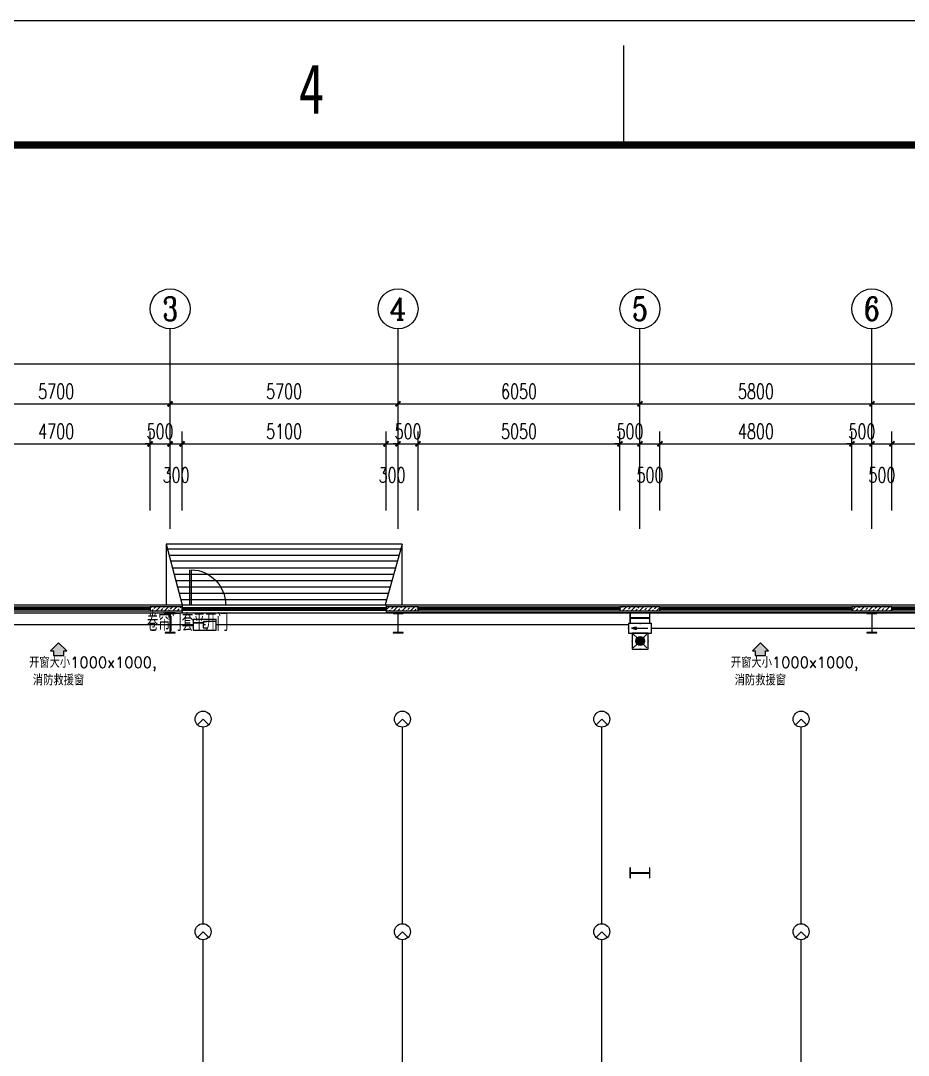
# Model space of a CAD drawing. Extents: x 7651907 to 8255021, y -2490714 to -1144618.
# Drawn here: x 7863996 to 7886194, y -1467729 to -1441869 of the extents above; entities that cross this region are included whole.
import ezdxf
from ezdxf.enums import TextEntityAlignment as Align

# ---------------------------------------------------------------- set-up
doc = ezdxf.new("R2010")
doc.units = 0
doc.header["$LTSCALE"] = 1000
doc.linetypes.add('DASH', pattern=[0.35, 0.25, -0.1])
doc.layers.get('0').update_dxf_attribs({"linetype": 'CONTINUOUS'})
doc.layers.get('Defpoints').update_dxf_attribs({"linetype": 'CONTINUOUS'})
for name, color, linetype in [('001-墙体', 30, 'CONTINUOUS'), ('AXIS', 3, 'CONTINUOUS'), ('AXIS_TEXT', 7, 'CONTINUOUS'), ('EQUIP-照明', 3, 'CONTINUOUS'), ('M_Prof', 2, 'CONTINUOUS'), ('PUB_HATCH', 8, 'CONTINUOUS'), ('PUB_TEXT', 7, 'CONTINUOUS'), ('STAIR', 2, 'CONTINUOUS'), ('WINDOW', 4, 'CONTINUOUS'), ('WIRE-应急', 5, 'DASH'), ('WIRE-照明', 1, 'CONTINUOUS'), ('墙线', 2, 'CONTINUOUS')]:
    doc.layers.add(name, color=color, linetype=linetype)
doc.styles.add('_TCH_AXIS', font='COMPLEX', dxfattribs={"bigfont": 'GBCBIG'})
doc.styles.add('_TCH_DIM_T3', font='SIMPLEX', dxfattribs={"width": 0.705882, "bigfont": 'GBCBIG'})
doc.styles.add('_TCH_LABEL', font='COMPLEX', dxfattribs={"bigfont": 'GBCBIG'})
doc.styles.add('_TEL_DIM', font='SIMPLEX', dxfattribs={"width": 0.8, "height": 3.5, "bigfont": 'HZTXT'})
doc.styles.add('COMPLEX', font='COMPLEX')
doc.styles.get("Standard").update_dxf_attribs({"font": 'txt.shx', "width": 0.7, "bigfont": 'TSSDCHN.shx'})
doc.styles.add('图框字体', font='simhei.ttf')
doc.dimstyles.new('_TCH_ARCH&&125', dxfattribs={"dimtxt": 371.875, "dimasz": 125, "dimexe": 312.5, "dimexo": 375, "dimgap": 125, "dimtad": 1, "dimdec": 0, "dimzin": 0, "dimdsep": 46, "dimtxsty": '_TCH_DIM_T3', "dimblk": 'ARCHTICK', "dimcen": 0.09, "dimclrt": 7, "dimazin": 2, "dimtfac": 1, "dimtdec": 0, "dimtix": 1, "dimtmove": 2, "dimatfit": 3, "dimfxl": 0, "dimtolj": 1, "dimtzin": 0, "dimarcsym": 0})
pattern_1 = [(45, (0, 53.85), (-106.06606, 106.06606), []), (45, (52.16, 0), (-106.06606, 106.06606), [59.21055, -33.8346])]

# ---------------------------------------------------------------- blocks, each defined once
blk = doc.blocks.new('sgdgsgsg')
at = {"layer": 'M_Prof'}
for points in [[(7999921, -896651), (7999671, -896651), (7999671, -896663), (7999793, -896663), (7999793, -897139), (7999671, -897139), (7999671, -897151), (7999921, -897151), (7999921, -897139), (7999799, -897139), (7999799, -896663), (7999921, -896663)], [(8005621, -896651), (8005371, -896651), (8005371, -896663), (8005493, -896663), (8005493, -897139), (8005371, -897139), (8005371, -897151), (8005621, -897151), (8005621, -897139), (8005499, -897139), (8005499, -896663), (8005621, -896663)], [(8011296, -896651), (8011296, -896901), (8011308, -896901), (8011308, -896779), (8011784, -896779), (8011784, -896901), (8011796, -896901), (8011796, -896651), (8011784, -896651), (8011784, -896773), (8011308, -896773), (8011308, -896651)], [(8017471, -896651), (8017221, -896651), (8017221, -896663), (8017343, -896663), (8017343, -897139), (8017221, -897139), (8017221, -897151), (8017471, -897151), (8017471, -897139), (8017349, -897139), (8017349, -896663), (8017471, -896663)], [(8011296, -903026), (8011296, -903276), (8011308, -903276), (8011308, -903154), (8011784, -903154), (8011784, -903276), (8011796, -903276), (8011796, -903026), (8011784, -903026), (8011784, -903148), (8011308, -903148), (8011308, -903026)]]:
    blk.add_lwpolyline(points, close=True, dxfattribs=at)
blk = doc.blocks.new('5181895')
h = blk.add_hatch(color=13)
h.dxf.hatch_style = 1
h.paths.add_polyline_path([(-1101987, -147875), (-1102144, -148033), (-1102087, -148033), (-1102087, -148123), (-1101887, -148123), (-1101887, -148033), (-1101829, -148033)])
at = {"color": 13}
blk.add_lwpolyline([(-1101987, -147875), (-1102144, -148033), (-1102087, -148033), (-1102087, -148123), (-1101887, -148123), (-1101887, -148033), (-1101829, -148033), (-1101987, -147875)], close=True, dxfattribs=at)
blk = doc.blocks.new('_AXISO')
blk.add_circle((0, 0), 0.5)
at = {"layer": 'AXIS_TEXT', "style": 'COMPLEX', "width": 1.041667}
blk.add_attdef('A', text='', height=0.56, dxfattribs=at).set_placement((-0.25, -0.28), (0.25, -0.28), align=Align.FIT)
blk = doc.blocks.new('_ArchTick')
at = {"color": 0, "linetype": 'ByBlock', "const_width": 0.4}
blk.add_lwpolyline([(-0.5, -0.5), (0.5, 0.5)], dxfattribs=at)
blk = doc.blocks.new('*D69')
at = {"layer": 'AXIS', "color": 0, "lineweight": -2}
for p, q in [((8000, 95575), (8000, 99637)), ((78000, 95575), (78000, 99637)), ((8000, 99325), (78000, 99325))]:
    blk.add_line(p, q, dxfattribs=at)
at = {"layer": 'Defpoints', "color": 0}
for p in [(78000, 99325), (8000, 95200), (78000, 95200)]:
    blk.add_point(p, dxfattribs=at)
at = {"layer": 'AXIS', "color": 0, "lineweight": -2, "xscale": 125, "yscale": 125, "zscale": 125, "rotation": 180}
blk.add_blockref('_ArchTick', (8000, 99325), dxfattribs=at)
at = {"layer": 'AXIS', "color": 0, "lineweight": -2, "xscale": 125, "yscale": 125, "zscale": 125}
blk.add_blockref('_ArchTick', (78000, 99325), dxfattribs=at)
at = {"layer": 'AXIS', "color": 7, "insert": (43000, 99636), "char_height": 371.9, "attachment_point": 5, "style": '_TCH_DIM_T3'}
blk.add_mtext('\\A1;70000', dxfattribs=at)
blk = doc.blocks.new('*D71')
at = {"layer": 'AXIS', "color": 0, "lineweight": -2}
for p, q in [((14050, 95575), (14050, 98637)), ((19750, 95575), (19750, 98637)), ((14050, 98325), (19750, 98325))]:
    blk.add_line(p, q, dxfattribs=at)
at = {"layer": 'Defpoints', "color": 0}
for p in [(19750, 98325), (14050, 95200), (19750, 95200)]:
    blk.add_point(p, dxfattribs=at)
at = {"layer": 'AXIS', "color": 0, "lineweight": -2, "xscale": 125, "yscale": 125, "zscale": 125, "rotation": 180}
blk.add_blockref('_ArchTick', (14050, 98325), dxfattribs=at)
at = {"layer": 'AXIS', "color": 0, "lineweight": -2, "xscale": 125, "yscale": 125, "zscale": 125}
blk.add_blockref('_ArchTick', (19750, 98325), dxfattribs=at)
at = {"layer": 'AXIS', "color": 7, "insert": (16900, 98636), "char_height": 371.9, "attachment_point": 5, "style": '_TCH_DIM_T3'}
blk.add_mtext('\\A1;5700', dxfattribs=at)
blk = doc.blocks.new('*D72')
at = {"layer": 'AXIS', "color": 0, "lineweight": -2}
for p, q in [((19750, 95575), (19750, 98637)), ((25450, 95575), (25450, 98637)), ((19750, 98325), (25450, 98325))]:
    blk.add_line(p, q, dxfattribs=at)
at = {"layer": 'Defpoints', "color": 0}
for p in [(25450, 98325), (19750, 95200), (25450, 95200)]:
    blk.add_point(p, dxfattribs=at)
at = {"layer": 'AXIS', "color": 0, "lineweight": -2, "xscale": 125, "yscale": 125, "zscale": 125, "rotation": 180}
blk.add_blockref('_ArchTick', (19750, 98325), dxfattribs=at)
at = {"layer": 'AXIS', "color": 0, "lineweight": -2, "xscale": 125, "yscale": 125, "zscale": 125}
blk.add_blockref('_ArchTick', (25450, 98325), dxfattribs=at)
at = {"layer": 'AXIS', "color": 7, "insert": (22600, 98636), "char_height": 371.9, "attachment_point": 5, "style": '_TCH_DIM_T3'}
blk.add_mtext('\\A1;5700', dxfattribs=at)
blk = doc.blocks.new('*D73')
at = {"layer": 'AXIS', "color": 0, "lineweight": -2}
for p, q in [((25450, 95575), (25450, 98637)), ((31500, 95575), (31500, 98637)), ((25450, 98325), (31500, 98325))]:
    blk.add_line(p, q, dxfattribs=at)
at = {"layer": 'Defpoints', "color": 0}
for p in [(31500, 98325), (25450, 95200), (31500, 95200)]:
    blk.add_point(p, dxfattribs=at)
at = {"layer": 'AXIS', "color": 0, "lineweight": -2, "xscale": 125, "yscale": 125, "zscale": 125, "rotation": 180}
blk.add_blockref('_ArchTick', (25450, 98325), dxfattribs=at)
at = {"layer": 'AXIS', "color": 0, "lineweight": -2, "xscale": 125, "yscale": 125, "zscale": 125}
blk.add_blockref('_ArchTick', (31500, 98325), dxfattribs=at)
at = {"layer": 'AXIS', "color": 7, "insert": (28475, 98636), "char_height": 371.9, "attachment_point": 5, "style": '_TCH_DIM_T3'}
blk.add_mtext('\\A1;6050', dxfattribs=at)
blk = doc.blocks.new('*D74')
at = {"layer": 'AXIS', "color": 0, "lineweight": -2}
for p, q in [((31500, 95575), (31500, 98637)), ((37300, 95575), (37300, 98637)), ((31500, 98325), (37300, 98325))]:
    blk.add_line(p, q, dxfattribs=at)
at = {"layer": 'Defpoints', "color": 0}
for p in [(37300, 98325), (31500, 95200), (37300, 95200)]:
    blk.add_point(p, dxfattribs=at)
at = {"layer": 'AXIS', "color": 0, "lineweight": -2, "xscale": 125, "yscale": 125, "zscale": 125, "rotation": 180}
blk.add_blockref('_ArchTick', (31500, 98325), dxfattribs=at)
at = {"layer": 'AXIS', "color": 0, "lineweight": -2, "xscale": 125, "yscale": 125, "zscale": 125}
blk.add_blockref('_ArchTick', (37300, 98325), dxfattribs=at)
at = {"layer": 'AXIS', "color": 7, "insert": (34400, 98636), "char_height": 371.9, "attachment_point": 5, "style": '_TCH_DIM_T3'}
blk.add_mtext('\\A1;5800', dxfattribs=at)
blk = doc.blocks.new('*D75')
at = {"layer": 'AXIS', "color": 0, "lineweight": -2}
for p, q in [((37300, 95575), (37300, 98637)), ((43000, 95575), (43000, 98637)), ((37300, 98325), (43000, 98325))]:
    blk.add_line(p, q, dxfattribs=at)
at = {"layer": 'Defpoints', "color": 0}
for p in [(43000, 98325), (37300, 95200), (43000, 95200)]:
    blk.add_point(p, dxfattribs=at)
at = {"layer": 'AXIS', "color": 0, "lineweight": -2, "xscale": 125, "yscale": 125, "zscale": 125, "rotation": 180}
blk.add_blockref('_ArchTick', (37300, 98325), dxfattribs=at)
at = {"layer": 'AXIS', "color": 0, "lineweight": -2, "xscale": 125, "yscale": 125, "zscale": 125}
blk.add_blockref('_ArchTick', (43000, 98325), dxfattribs=at)
at = {"layer": 'AXIS', "color": 7, "insert": (40150, 98636), "char_height": 371.9, "attachment_point": 5, "style": '_TCH_DIM_T3'}
blk.add_mtext('\\A1;5700', dxfattribs=at)
blk = doc.blocks.new('$TCHSYS$WIN2D')
for p, q in [((-0.5, 0.5), (0.5, 0.5)), ((-0.5, 0.5), (-0.5, -0.5)), ((0.5, 0.5), (0.5, -0.5)), ((0.5, 0.1667), (-0.5, 0.1667)), ((0.5, -0.1667), (-0.5, -0.1667)), ((-0.5, -0.5), (0.5, -0.5))]:
    blk.add_line(p, q)
blk = doc.blocks.new('$DorLib2D$00000213')
at = {"color": 0, "linetype": 'DASH', "const_width": 0.02}
blk.add_lwpolyline([(0.5, 0), (-0.5, 0)], dxfattribs=at)
blk = doc.blocks.new('*D165')
at = {"layer": 'AXIS', "color": 0, "lineweight": -2}
for p, q in [((14550, 95661), (14550, 97637)), ((19250, 95661), (19250, 97637)), ((14550, 97325), (19250, 97325))]:
    blk.add_line(p, q, dxfattribs=at)
at = {"layer": 'Defpoints', "color": 0}
for p in [(19250, 97325), (14550, 95286), (19250, 95286)]:
    blk.add_point(p, dxfattribs=at)
at = {"layer": 'AXIS', "color": 0, "lineweight": -2, "xscale": 125, "yscale": 125, "zscale": 125, "rotation": 180}
blk.add_blockref('_ArchTick', (14550, 97325), dxfattribs=at)
at = {"layer": 'AXIS', "color": 0, "lineweight": -2, "xscale": 125, "yscale": 125, "zscale": 125}
blk.add_blockref('_ArchTick', (19250, 97325), dxfattribs=at)
at = {"layer": 'AXIS', "color": 7, "insert": (16900, 97636), "char_height": 371.9, "attachment_point": 5, "style": '_TCH_DIM_T3'}
blk.add_mtext('\\A1;4700', dxfattribs=at)
blk = doc.blocks.new('*D166')
at = {"layer": 'AXIS', "color": 0, "lineweight": -2}
for p, q in [((19250, 95661), (19250, 97637)), ((19750, 95661), (19750, 97637)), ((19250, 97325), (19125, 97325)), ((19250, 97325), (19750, 97325)), ((19750, 97325), (19875, 97325))]:
    blk.add_line(p, q, dxfattribs=at)
at = {"layer": 'Defpoints', "color": 0}
for p in [(19750, 97325), (19250, 95286), (19750, 95286)]:
    blk.add_point(p, dxfattribs=at)
at = {"layer": 'AXIS', "color": 0, "lineweight": -2, "xscale": 125, "yscale": 125, "zscale": 125}
blk.add_blockref('_ArchTick', (19250, 97325), dxfattribs=at)
at = {"layer": 'AXIS', "color": 0, "lineweight": -2, "xscale": 125, "yscale": 125, "zscale": 125, "rotation": 180}
blk.add_blockref('_ArchTick', (19750, 97325), dxfattribs=at)
at = {"layer": 'AXIS', "color": 7, "insert": (19500, 97636), "char_height": 371.9, "attachment_point": 5, "style": '_TCH_DIM_T3'}
blk.add_mtext('\\A1;500', dxfattribs=at)
blk = doc.blocks.new('*D167')
at = {"layer": 'AXIS', "color": 0, "lineweight": -2}
for p, q in [((19750, 95661), (19750, 97637)), ((20050, 95661), (20050, 97637)), ((19750, 97325), (20050, 97325))]:
    blk.add_line(p, q, dxfattribs=at)
at = {"layer": 'Defpoints', "color": 0}
for p in [(20050, 97325), (19750, 95286), (20050, 95286)]:
    blk.add_point(p, dxfattribs=at)
at = {"layer": 'AXIS', "color": 0, "lineweight": -2, "xscale": 125, "yscale": 125, "zscale": 125, "rotation": 180}
blk.add_blockref('_ArchTick', (19750, 97325), dxfattribs=at)
at = {"layer": 'AXIS', "color": 0, "lineweight": -2, "xscale": 125, "yscale": 125, "zscale": 125}
blk.add_blockref('_ArchTick', (20050, 97325), dxfattribs=at)
at = {"layer": 'AXIS', "color": 7, "insert": (19900, 96544), "char_height": 371.9, "attachment_point": 5, "style": '_TCH_DIM_T3'}
blk.add_mtext('\\A1;300', dxfattribs=at)
blk = doc.blocks.new('*D168')
at = {"layer": 'AXIS', "color": 0, "lineweight": -2}
for p, q in [((20050, 95661), (20050, 97637)), ((25150, 95661), (25150, 97637)), ((20050, 97325), (25150, 97325))]:
    blk.add_line(p, q, dxfattribs=at)
at = {"layer": 'Defpoints', "color": 0}
for p in [(25150, 97325), (20050, 95286), (25150, 95286)]:
    blk.add_point(p, dxfattribs=at)
at = {"layer": 'AXIS', "color": 0, "lineweight": -2, "xscale": 125, "yscale": 125, "zscale": 125, "rotation": 180}
blk.add_blockref('_ArchTick', (20050, 97325), dxfattribs=at)
at = {"layer": 'AXIS', "color": 0, "lineweight": -2, "xscale": 125, "yscale": 125, "zscale": 125}
blk.add_blockref('_ArchTick', (25150, 97325), dxfattribs=at)
at = {"layer": 'AXIS', "color": 7, "insert": (22600, 97636), "char_height": 371.9, "attachment_point": 5, "style": '_TCH_DIM_T3'}
blk.add_mtext('\\A1;5100', dxfattribs=at)
blk = doc.blocks.new('*D169')
at = {"layer": 'AXIS', "color": 0, "lineweight": -2}
for p, q in [((25150, 95661), (25150, 97637)), ((25450, 95661), (25450, 97637)), ((25150, 97325), (25450, 97325))]:
    blk.add_line(p, q, dxfattribs=at)
at = {"layer": 'Defpoints', "color": 0}
for p in [(25450, 97325), (25150, 95286), (25450, 95286)]:
    blk.add_point(p, dxfattribs=at)
at = {"layer": 'AXIS', "color": 0, "lineweight": -2, "xscale": 125, "yscale": 125, "zscale": 125, "rotation": 180}
blk.add_blockref('_ArchTick', (25150, 97325), dxfattribs=at)
at = {"layer": 'AXIS', "color": 0, "lineweight": -2, "xscale": 125, "yscale": 125, "zscale": 125}
blk.add_blockref('_ArchTick', (25450, 97325), dxfattribs=at)
at = {"layer": 'AXIS', "color": 7, "insert": (25300, 96544), "char_height": 371.9, "attachment_point": 5, "style": '_TCH_DIM_T3'}
blk.add_mtext('\\A1;300', dxfattribs=at)
blk = doc.blocks.new('*D170')
at = {"layer": 'AXIS', "color": 0, "lineweight": -2}
for p, q in [((25450, 95661), (25450, 97637)), ((25950, 95661), (25950, 97637)), ((25450, 97325), (25325, 97325)), ((25450, 97325), (25950, 97325)), ((25950, 97325), (26075, 97325))]:
    blk.add_line(p, q, dxfattribs=at)
at = {"layer": 'Defpoints', "color": 0}
for p in [(25950, 97325), (25450, 95286), (25950, 95286)]:
    blk.add_point(p, dxfattribs=at)
at = {"layer": 'AXIS', "color": 0, "lineweight": -2, "xscale": 125, "yscale": 125, "zscale": 125}
blk.add_blockref('_ArchTick', (25450, 97325), dxfattribs=at)
at = {"layer": 'AXIS', "color": 0, "lineweight": -2, "xscale": 125, "yscale": 125, "zscale": 125, "rotation": 180}
blk.add_blockref('_ArchTick', (25950, 97325), dxfattribs=at)
at = {"layer": 'AXIS', "color": 7, "insert": (25700, 97636), "char_height": 371.9, "attachment_point": 5, "style": '_TCH_DIM_T3'}
blk.add_mtext('\\A1;500', dxfattribs=at)
blk = doc.blocks.new('*D171')
at = {"layer": 'AXIS', "color": 0, "lineweight": -2}
for p, q in [((25950, 95661), (25950, 97637)), ((31000, 95661), (31000, 97637)), ((25950, 97325), (31000, 97325))]:
    blk.add_line(p, q, dxfattribs=at)
at = {"layer": 'Defpoints', "color": 0}
for p in [(31000, 97325), (25950, 95286), (31000, 95286)]:
    blk.add_point(p, dxfattribs=at)
at = {"layer": 'AXIS', "color": 0, "lineweight": -2, "xscale": 125, "yscale": 125, "zscale": 125, "rotation": 180}
blk.add_blockref('_ArchTick', (25950, 97325), dxfattribs=at)
at = {"layer": 'AXIS', "color": 0, "lineweight": -2, "xscale": 125, "yscale": 125, "zscale": 125}
blk.add_blockref('_ArchTick', (31000, 97325), dxfattribs=at)
at = {"layer": 'AXIS', "color": 7, "insert": (28475, 97636), "char_height": 371.9, "attachment_point": 5, "style": '_TCH_DIM_T3'}
blk.add_mtext('\\A1;5050', dxfattribs=at)
blk = doc.blocks.new('*D172')
at = {"layer": 'AXIS', "color": 0, "lineweight": -2}
for p, q in [((31000, 95661), (31000, 97637)), ((31500, 95661), (31500, 97637)), ((31000, 97325), (30875, 97325)), ((31000, 97325), (31500, 97325)), ((31500, 97325), (31625, 97325))]:
    blk.add_line(p, q, dxfattribs=at)
at = {"layer": 'Defpoints', "color": 0}
for p in [(31500, 97325), (31000, 95286), (31500, 95286)]:
    blk.add_point(p, dxfattribs=at)
at = {"layer": 'AXIS', "color": 0, "lineweight": -2, "xscale": 125, "yscale": 125, "zscale": 125}
blk.add_blockref('_ArchTick', (31000, 97325), dxfattribs=at)
at = {"layer": 'AXIS', "color": 0, "lineweight": -2, "xscale": 125, "yscale": 125, "zscale": 125, "rotation": 180}
blk.add_blockref('_ArchTick', (31500, 97325), dxfattribs=at)
at = {"layer": 'AXIS', "color": 7, "insert": (31250, 97636), "char_height": 371.9, "attachment_point": 5, "style": '_TCH_DIM_T3'}
blk.add_mtext('\\A1;500', dxfattribs=at)
blk = doc.blocks.new('*D173')
at = {"layer": 'AXIS', "color": 0, "lineweight": -2}
for p, q in [((31500, 95661), (31500, 97637)), ((32000, 95661), (32000, 97637)), ((31500, 97325), (32000, 97325))]:
    blk.add_line(p, q, dxfattribs=at)
at = {"layer": 'Defpoints', "color": 0}
for p in [(32000, 97325), (31500, 95286), (32000, 95286)]:
    blk.add_point(p, dxfattribs=at)
at = {"layer": 'AXIS', "color": 0, "lineweight": -2, "xscale": 125, "yscale": 125, "zscale": 125, "rotation": 180}
blk.add_blockref('_ArchTick', (31500, 97325), dxfattribs=at)
at = {"layer": 'AXIS', "color": 0, "lineweight": -2, "xscale": 125, "yscale": 125, "zscale": 125}
blk.add_blockref('_ArchTick', (32000, 97325), dxfattribs=at)
at = {"layer": 'AXIS', "color": 7, "insert": (31750, 96544), "char_height": 371.9, "attachment_point": 5, "style": '_TCH_DIM_T3'}
blk.add_mtext('\\A1;500', dxfattribs=at)
blk = doc.blocks.new('*D174')
at = {"layer": 'AXIS', "color": 0, "lineweight": -2}
for p, q in [((32000, 95661), (32000, 97637)), ((36800, 95661), (36800, 97637)), ((32000, 97325), (36800, 97325))]:
    blk.add_line(p, q, dxfattribs=at)
at = {"layer": 'Defpoints', "color": 0}
for p in [(36800, 97325), (32000, 95286), (36800, 95286)]:
    blk.add_point(p, dxfattribs=at)
at = {"layer": 'AXIS', "color": 0, "lineweight": -2, "xscale": 125, "yscale": 125, "zscale": 125, "rotation": 180}
blk.add_blockref('_ArchTick', (32000, 97325), dxfattribs=at)
at = {"layer": 'AXIS', "color": 0, "lineweight": -2, "xscale": 125, "yscale": 125, "zscale": 125}
blk.add_blockref('_ArchTick', (36800, 97325), dxfattribs=at)
at = {"layer": 'AXIS', "color": 7, "insert": (34400, 97636), "char_height": 371.9, "attachment_point": 5, "style": '_TCH_DIM_T3'}
blk.add_mtext('\\A1;4800', dxfattribs=at)
blk = doc.blocks.new('*D175')
at = {"layer": 'AXIS', "color": 0, "lineweight": -2}
for p, q in [((36800, 95661), (36800, 97637)), ((37300, 95661), (37300, 97637)), ((36800, 97325), (36675, 97325)), ((36800, 97325), (37300, 97325)), ((37300, 97325), (37425, 97325))]:
    blk.add_line(p, q, dxfattribs=at)
at = {"layer": 'Defpoints', "color": 0}
for p in [(37300, 97325), (36800, 95286), (37300, 95286)]:
    blk.add_point(p, dxfattribs=at)
at = {"layer": 'AXIS', "color": 0, "lineweight": -2, "xscale": 125, "yscale": 125, "zscale": 125}
blk.add_blockref('_ArchTick', (36800, 97325), dxfattribs=at)
at = {"layer": 'AXIS', "color": 0, "lineweight": -2, "xscale": 125, "yscale": 125, "zscale": 125, "rotation": 180}
blk.add_blockref('_ArchTick', (37300, 97325), dxfattribs=at)
at = {"layer": 'AXIS', "color": 7, "insert": (37050, 97636), "char_height": 371.9, "attachment_point": 5, "style": '_TCH_DIM_T3'}
blk.add_mtext('\\A1;500', dxfattribs=at)
blk = doc.blocks.new('*D176')
at = {"layer": 'AXIS', "color": 0, "lineweight": -2}
for p, q in [((37300, 95661), (37300, 97637)), ((37800, 95661), (37800, 97637)), ((37300, 97325), (37800, 97325))]:
    blk.add_line(p, q, dxfattribs=at)
at = {"layer": 'Defpoints', "color": 0}
for p in [(37800, 97325), (37300, 95286), (37800, 95286)]:
    blk.add_point(p, dxfattribs=at)
at = {"layer": 'AXIS', "color": 0, "lineweight": -2, "xscale": 125, "yscale": 125, "zscale": 125, "rotation": 180}
blk.add_blockref('_ArchTick', (37300, 97325), dxfattribs=at)
at = {"layer": 'AXIS', "color": 0, "lineweight": -2, "xscale": 125, "yscale": 125, "zscale": 125}
blk.add_blockref('_ArchTick', (37800, 97325), dxfattribs=at)
at = {"layer": 'AXIS', "color": 7, "insert": (37550, 96544), "char_height": 371.9, "attachment_point": 5, "style": '_TCH_DIM_T3'}
blk.add_mtext('\\A1;500', dxfattribs=at)
blk = doc.blocks.new('*D177')
at = {"layer": 'AXIS', "color": 0, "lineweight": -2}
for p, q in [((37800, 95661), (37800, 97637)), ((42500, 95661), (42500, 97637)), ((37800, 97325), (42500, 97325))]:
    blk.add_line(p, q, dxfattribs=at)
at = {"layer": 'Defpoints', "color": 0}
for p in [(42500, 97325), (37800, 95286), (42500, 95286)]:
    blk.add_point(p, dxfattribs=at)
at = {"layer": 'AXIS', "color": 0, "lineweight": -2, "xscale": 125, "yscale": 125, "zscale": 125, "rotation": 180}
blk.add_blockref('_ArchTick', (37800, 97325), dxfattribs=at)
at = {"layer": 'AXIS', "color": 0, "lineweight": -2, "xscale": 125, "yscale": 125, "zscale": 125}
blk.add_blockref('_ArchTick', (42500, 97325), dxfattribs=at)
at = {"layer": 'AXIS', "color": 7, "insert": (40150, 97636), "char_height": 371.9, "attachment_point": 5, "style": '_TCH_DIM_T3'}
blk.add_mtext('\\A1;4700', dxfattribs=at)
blk = doc.blocks.new('$equip$00001176')
for q in [(-0.354, -0.354), (0.354, -0.354)]:
    blk.add_line((0, 0), q)
blk.add_circle((0, 0), 0.5)
at = {"style": '_TCH_LABEL', "flags": 9}
blk.add_attdef('A', (0, 0), '', height=0.00002, dxfattribs=at)
blk = doc.blocks.new('$equip$00002534')
for p, q in [((-0.72, 0.66), (-0.72, 0)), ((0.72, 0.66), (-0.72, 0.66)), ((0.72, 0), (0.72, 0.66)), ((-0.72, 0), (0.72, 0))]:
    blk.add_line(p, q)
at = {"const_width": 0.05}
blk.add_lwpolyline([(-0.72, 0.66), (-0.72, 0), (0.72, 0), (0.72, 0.66), (-0.72, 0.66), (-0.72, 0)], dxfattribs=at)
for p in [(0, 0.66), (-0.72, 0.33), (0, 0), (0.72, 0.33)]:
    blk.add_point(p)
at = {"color": 7, "style": '_TEL_DIM'}
blk.add_attdef('$TEXT$', text='', height=0.4, dxfattribs=at).set_placement((0, 0.33), align=Align.MIDDLE_CENTER)
at = {"color": 7, "style": '_TEL_DIM', "flags": 1}
blk.add_attdef('A', text='', height=0.00002, dxfattribs=at).set_placement((0, 0), align=Align.MIDDLE_CENTER)
blk = doc.blocks.new('$equip$00002541')
blk.add_hatch(color=256).paths.add_polyline_path([(-0.24, 0.372), (-0.528, 0.3), (-0.24, 0.228)])
for p, q in [((-0.72, 0.6), (-0.72, 0)), ((0.72, 0.6), (-0.72, 0.6)), ((-0.72, 0), (0.72, 0)), ((-0.24, 0.372), (-0.528, 0.3)), ((-0.528, 0.3), (-0.24, 0.228)), ((-0.24, 0.372), (-0.24, 0.228)), ((0.72, 0), (0.72, 0.6))]:
    blk.add_line(p, q)
at = {"color": 7}
blk.add_line((-0.48, 0.3), (0.48, 0.3), dxfattribs=at)
at = {"const_width": 0.0375}
blk.add_lwpolyline([(-0.72, 0.6), (-0.72, 0), (0.72, 0), (0.72, 0.6), (-0.72, 0.6), (-0.72, 0)], dxfattribs=at)
for p in [(-0.72, 0.3), (0, 0.6), (0, 0), (0.72, 0.3)]:
    blk.add_point(p)
at = {"color": 7, "style": '_TEL_DIM', "flags": 1}
blk.add_attdef('A', text='', height=0.00002, dxfattribs=at).set_placement((0, 0), align=Align.MIDDLE_CENTER)
blk = doc.blocks.new('$equip$00002604')
blk.add_hatch(color=256).paths.add_polyline_path([(0.275, 0.5, 1), (-0.274, 0.5, 1)])
for p, q in [((-0.429, 0.929), (-0.194, 0.694)), ((0.194, 0.694), (0.429, 0.929)), ((-0.429, 0.071), (-0.194, 0.306)), ((0.194, 0.306), (0.429, 0.071))]:
    blk.add_line(p, q)
at = {"const_width": 0.03}
blk.add_lwpolyline([(-0.5, 1), (-0.5, 0), (0.5, 0), (0.5, 1), (-0.5, 1), (-0.5, 0)], dxfattribs=at)
blk.add_lwpolyline([(-0.5, 1), (-0.5, 0), (0.5, 0), (0.5, 1)], close=True)
blk.add_circle((0, 0.5), 0.275)
for p in [(0, 1), (-0.5, 0.5), (0, 0), (0.5, 0.5)]:
    blk.add_point(p)
at = {"color": 7, "style": '_TEL_DIM', "flags": 1}
blk.add_attdef('A', text='', height=0.000025, dxfattribs=at).set_placement((0, 0), align=Align.MIDDLE_CENTER)
blk = doc.blocks.new('A2-H')
at = {"color": 0}
blk.add_line((204.5, 410), (204.5, 418), dxfattribs=at)
blk.add_lwpolyline([(0, 0), (594, 0), (594, 420), (0, 420)], close=True, dxfattribs=at)
at = {"color": 0, "const_width": 0.6}
blk.add_lwpolyline([(25, 10), (584, 10), (584, 410), (25, 410)], close=True, dxfattribs=at)
at = {"style": '图框字体', "width": 0.75}
blk.add_text('4', height=4, dxfattribs=at).set_placement((178.316, 412.511))
blk = doc.blocks.new('A$C0DF00DDE')
at = {"layer": 'PUB_HATCH'}
h = blk.add_hatch(dxfattribs=at)
h.set_pattern_fill('天然石材', color=256, scale=30, style=0)
h.set_pattern_definition(pattern_1)
h.paths.add_polyline_path([(19250, 93150), (20050, 93150), (20050, 93250), (19250, 93250)])
h = blk.add_hatch(dxfattribs=at)
h.set_pattern_fill('天然石材', color=256, scale=30, style=0)
h.set_pattern_definition(pattern_1)
h.paths.add_polyline_path([(25150, 93150), (25950, 93150), (25950, 93250), (25150, 93250)])
h = blk.add_hatch(dxfattribs=at)
h.set_pattern_fill('天然石材', color=256, scale=30, style=0)
h.set_pattern_definition(pattern_1)
h.paths.add_polyline_path([(31000, 93150), (32000, 93150), (32000, 93250), (31000, 93250)])
h = blk.add_hatch(dxfattribs=at)
h.set_pattern_fill('天然石材', color=256, scale=30, style=0)
h.set_pattern_definition(pattern_1)
h.paths.add_polyline_path([(36800, 93150), (37800, 93150), (37800, 93250), (36800, 93250)])
at = {"layer": '001-墙体', "color": 54}
for p, q in [((20050, 93250), (19250, 93250)), ((19250, 93250), (19250, 93150)), ((19250, 93150), (20050, 93150)), ((20050, 93150), (20050, 93250)), ((25950, 93250), (25150, 93250)), ((25150, 93250), (25150, 93150)), ((25150, 93150), (25950, 93150)), ((25950, 93150), (25950, 93250)), ((32000, 93250), (31000, 93250)), ((31000, 93250), (31000, 93150)), ((31000, 93150), (32000, 93150)), ((32000, 93150), (32000, 93250)), ((37800, 93250), (36800, 93250)), ((36800, 93250), (36800, 93150)), ((36800, 93150), (37800, 93150)), ((37800, 93150), (37800, 93250))]:
    blk.add_line(p, q, dxfattribs=at)
at = {"layer": '001-墙体'}
for p, q in [((20050, 93300), (20050, 93100)), ((25150, 93300), (25150, 93100))]:
    blk.add_line(p, q, dxfattribs=at)
blk.add_lwpolyline([(7900, 93300), (78100, 93300), (78100, 7900), (7900, 7900)], close=True, dxfattribs=at)
for points in [[(8100, 80299.9), (8100, 93100), (77900, 93100), (77900, 80299.9)], [(60850, 93100), (25150, 93100)], [(25750, 93100), (25150, 93100)]]:
    blk.add_lwpolyline(points, dxfattribs=at)
at = {"layer": 'AXIS'}
for p, q in [((19750, 95200), (19750, 100200)), ((25450, 95200), (25450, 100200)), ((31500, 95200), (31500, 100200)), ((37300, 95200), (37300, 100200))]:
    blk.add_line(p, q, dxfattribs=at)
at = {"layer": 'STAIR', "color": 252}
for p, q in [((25516.6, 94693.4), (19682.6, 94693.4)), ((25472.5, 94534.7), (19725.5, 94534.7)), ((25432.4, 94390.2), (19764.6, 94390.2)), ((25384.5, 94217.5), (19807.5, 94217.5)), ((25340.5, 94058.7), (19850.4, 94058.7)), ((25296.4, 93900), (19893.4, 93900)), ((25252.4, 93741.2), (19936.3, 93741.2)), ((25208.4, 93582.5), (19979.2, 93582.5)), ((25164.3, 93423.7), (20022.2, 93423.7))]:
    blk.add_line(p, q, dxfattribs=at)
at = {"layer": 'WINDOW', "extrusion": (0, 0, -1)}
for p, q in [((20238.8, 93300), (20238.8, 94177.5)), ((20283.8, 93300), (20283.8, 94177.5))]:
    blk.add_line(p, q, dxfattribs=at)
blk.add_arc((-20261.3, 93300), 877.5, 91.46928, 180, dxfattribs=at)
at = {"layer": '墙线', "ltscale": 100}
for p, q in [((19650, 94814), (20050, 93300)), ((25550, 94814), (25130, 93300)), ((19650, 93300), (26069.7, 93300))]:
    blk.add_line(p, q, dxfattribs=at)
blk.add_lwpolyline([(25550, 93300), (25550, 94814), (19650, 94814), (19650, 93300)], dxfattribs=at)
blk.add_blockref('sgdgsgsg', (-7980045.8, 989751))
at = {"xscale": 1.279999999998836, "yscale": 1.279999999998836, "zscale": 1.279999999998836}
for p in [(1427505.2, 281635.4), (1445055.2, 281635.4)]:
    blk.add_blockref('5181895', p, dxfattribs=at)
at = {"layer": 'AXIS'}
ref = blk.add_blockref('_AXISO', (19750, 100700), dxfattribs=dict(at, xscale=1000, yscale=1000, zscale=1000))
ref.add_attrib('A', '3', dxfattribs={"layer": 'AXIS_TEXT', "ltscale": 100, "height": 582.4, "style": '_TCH_AXIS'}).set_placement((19555.9, 100408.8), (19944.1, 100408.8), align=Align.FIT)
ref = blk.add_blockref('_AXISO', (25450, 100700), dxfattribs=dict(at, xscale=1000, yscale=1000, zscale=1000))
ref.add_attrib('A', '4', dxfattribs={"layer": 'AXIS_TEXT', "ltscale": 100, "height": 556.8, "style": '_TCH_AXIS'}).set_placement((25237.9, 100421.6), (25662.1, 100421.6), align=Align.FIT)
ref = blk.add_blockref('_AXISO', (31500, 100700), dxfattribs=dict(at, xscale=1000, yscale=1000, zscale=1000))
ref.add_attrib('A', '5', dxfattribs={"layer": 'AXIS_TEXT', "ltscale": 100, "height": 582.4, "style": '_TCH_AXIS'}).set_placement((31305.9, 100408.8), (31694.1, 100408.8), align=Align.FIT)
ref = blk.add_blockref('_AXISO', (37300, 100700), dxfattribs=dict(at, xscale=1000, yscale=1000, zscale=1000))
ref.add_attrib('A', '6', dxfattribs={"layer": 'AXIS_TEXT', "ltscale": 100, "height": 582.4, "style": '_TCH_AXIS'}).set_placement((37105.9, 100408.8), (37494.1, 100408.8), align=Align.FIT)
at = {"layer": 'WINDOW'}
for name, p, xscale, yscale, zscale in [('$TCHSYS$WIN2D', (16900, 93200), 4700, 100, 4700), ('$DorLib2D$00000213', (22600, 93200), -5100, 5100, -5100), ('$TCHSYS$WIN2D', (28475, 93200), 5050.000002792105, 100, 5050.000002792105), ('$TCHSYS$WIN2D', (34400, 93200), 4800, 100, 4800), ('$TCHSYS$WIN2D', (40150, 93200), 4700, 100, 4700)]:
    blk.add_blockref(name, p, dxfattribs=dict(at, xscale=xscale, yscale=yscale, zscale=zscale))
at = {"layer": 'PUB_TEXT', "width": 0.7}
blk.add_text('卷帘门套平开门', height=437.5, dxfattribs=at).set_placement((19167.1, 92644.6))
at = {"layer": 'PUB_TEXT', "color": 1}
for s, height, p in [('开窗大小1000x1000,', 270.071, (16222.8, 91727.7)), ('开窗大小1000x1000,', 270.071, (33772.8, 91727.7)), ('消防救援窗', 270.07, (16318.2, 91287.6)), ('消防救援窗', 270.07, (33868.2, 91287.6))]:
    blk.add_text(s, height=height, dxfattribs=at).set_placement(p)
at = {"layer": 'AXIS'}
for p1, p2, distance, picture, middle in [((8000, 95200), (78000, 95200), 4125, '*D69', (43000, 99635.9)), ((14050, 95200), (19750, 95200), 3125, '*D71', (16900, 98635.9)), ((19750, 95200), (25450, 95200), 3125, '*D72', (22600, 98635.9)), ((25450, 95200), (31500, 95200), 3125, '*D73', (28475, 98635.9)), ((31500, 95200), (37300, 95200), 3125, '*D74', (34400, 98635.9)), ((37300, 95200), (43000, 95200), 3125, '*D75', (40150, 98635.9)), ((14550, 95285.8), (19250, 95285.8), 2039.2, '*D165', (16900, 97635.9)), ((19250, 95285.8), (19750, 95285.8), 2039.2, '*D166', (19500, 97635.9)), ((20050, 95285.8), (25150, 95285.8), 2039.2, '*D168', (22600, 97635.9)), ((25450, 95285.8), (25950, 95285.8), 2039.2, '*D170', (25700, 97635.9)), ((25950, 95285.8), (31000, 95285.8), 2039.2, '*D171', (28475, 97635.9)), ((31000, 95285.8), (31500, 95285.8), 2039.2, '*D172', (31250, 97635.9)), ((32000, 95285.8), (36800, 95285.8), 2039.2, '*D174', (34400, 97635.9)), ((36800, 95285.8), (37300, 95285.8), 2039.2, '*D175', (37050, 97635.9)), ((37800, 95285.8), (42500, 95285.8), 2039.2, '*D177', (40150, 97635.9))]:
    dim = blk.add_aligned_dim(p1=p1, p2=p2, distance=distance, dimstyle='_TCH_ARCH&&125', dxfattribs=at)
    dim.commit()
    dim.dimension.update_dxf_attribs({"geometry": picture, "text_midpoint": middle})
for base, p1, p2, picture, middle in [((20050, 97325), (19750, 95285.8), (20050, 95285.8), '*D167', (19900, 96543.7)), ((25450, 97325), (25150, 95285.8), (25450, 95285.8), '*D169', (25300, 96543.7)), ((32000, 97325), (31500, 95285.8), (32000, 95285.8), '*D173', (31750, 96543.7)), ((37800, 97325), (37300, 95285.8), (37800, 95285.8), '*D176', (37550, 96543.7))]:
    dim = blk.add_linear_dim(base=base, p1=p1, p2=p2, angle=0, dimstyle='_TCH_ARCH&&125', dxfattribs=at)
    dim.commit()
    dim.dimension.update_dxf_attribs({"geometry": picture, "text_midpoint": middle, "dimtype": 161})

msp = doc.modelspace()

# ---------------------------------------------------------------- linework, layer by layer
at = {"layer": 'WIRE-应急', "color": 4, "linetype": 'DASH', "const_width": 35}
for points in [[(7861443.6, -1456968.3), (7868311.9, -1456968.3)], [(7868887.9, -1456968.3), (7879198.4, -1456968.3)], [(7879774.4, -1457054.7), (7896847.9, -1457054.7)]]:
    msp.add_lwpolyline(points, dxfattribs=at)
at = {"layer": 'WIRE-照明', "color": 4, "linetype": 'Continuous', "const_width": 35}
for points in [[(7868557.3, -1464439.7), (7868557.3, -1459527.2)], [(7873542.2, -1464439.7), (7873542.2, -1459527.2)], [(7878527.1, -1464439.7), (7878527.1, -1459527.2)], [(7883511.9, -1464439.7), (7883511.9, -1459527.2)], [(7868557.3, -1469752.2), (7868557.3, -1464839.7)], [(7873542.2, -1469752.2), (7873542.2, -1464839.7)], [(7878527.1, -1469752.2), (7878527.1, -1464839.7)], [(7883511.9, -1469752.2), (7883511.9, -1464839.7)]]:
    msp.add_lwpolyline(points, dxfattribs=at)

# ---------------------------------------------------------------- block references
at = {"color": 0, "xscale": 310.4639999999999, "yscale": 310.4639999999999, "zscale": 310.4639999999999}
msp.add_blockref('A2-H', (7815589.6, -1572263.6), dxfattribs=at)
at = {"ltscale": 100}
msp.add_blockref('A$C0DF00DDE', (7847983.2, -1549771), dxfattribs=at)
at = {"layer": 'EQUIP-照明', "color": 4, "ltscale": 100, "xscale": 400, "yscale": 400, "zscale": 400}
msp.add_blockref('$equip$00002534', (7868599.9, -1457100.3), dxfattribs=at).add_auto_attribs({'$TEXT$': 'E'})
for name, p in [('$equip$00002541', (7879486.4, -1457174.7)), ('$equip$00002604', (7879486.4, -1457574.7)), ('$equip$00001176', (7868557.3, -1459327.2)), ('$equip$00001176', (7873542.2, -1459327.2)), ('$equip$00001176', (7878527.1, -1459327.2)), ('$equip$00001176', (7883511.9, -1459327.2)), ('$equip$00001176', (7868557.3, -1464639.7)), ('$equip$00001176', (7873542.2, -1464639.7)), ('$equip$00001176', (7878527.1, -1464639.7)), ('$equip$00001176', (7883511.9, -1464639.7))]:
    msp.add_blockref(name, p, dxfattribs=at)

doc.saveas('drawing.dxf')
